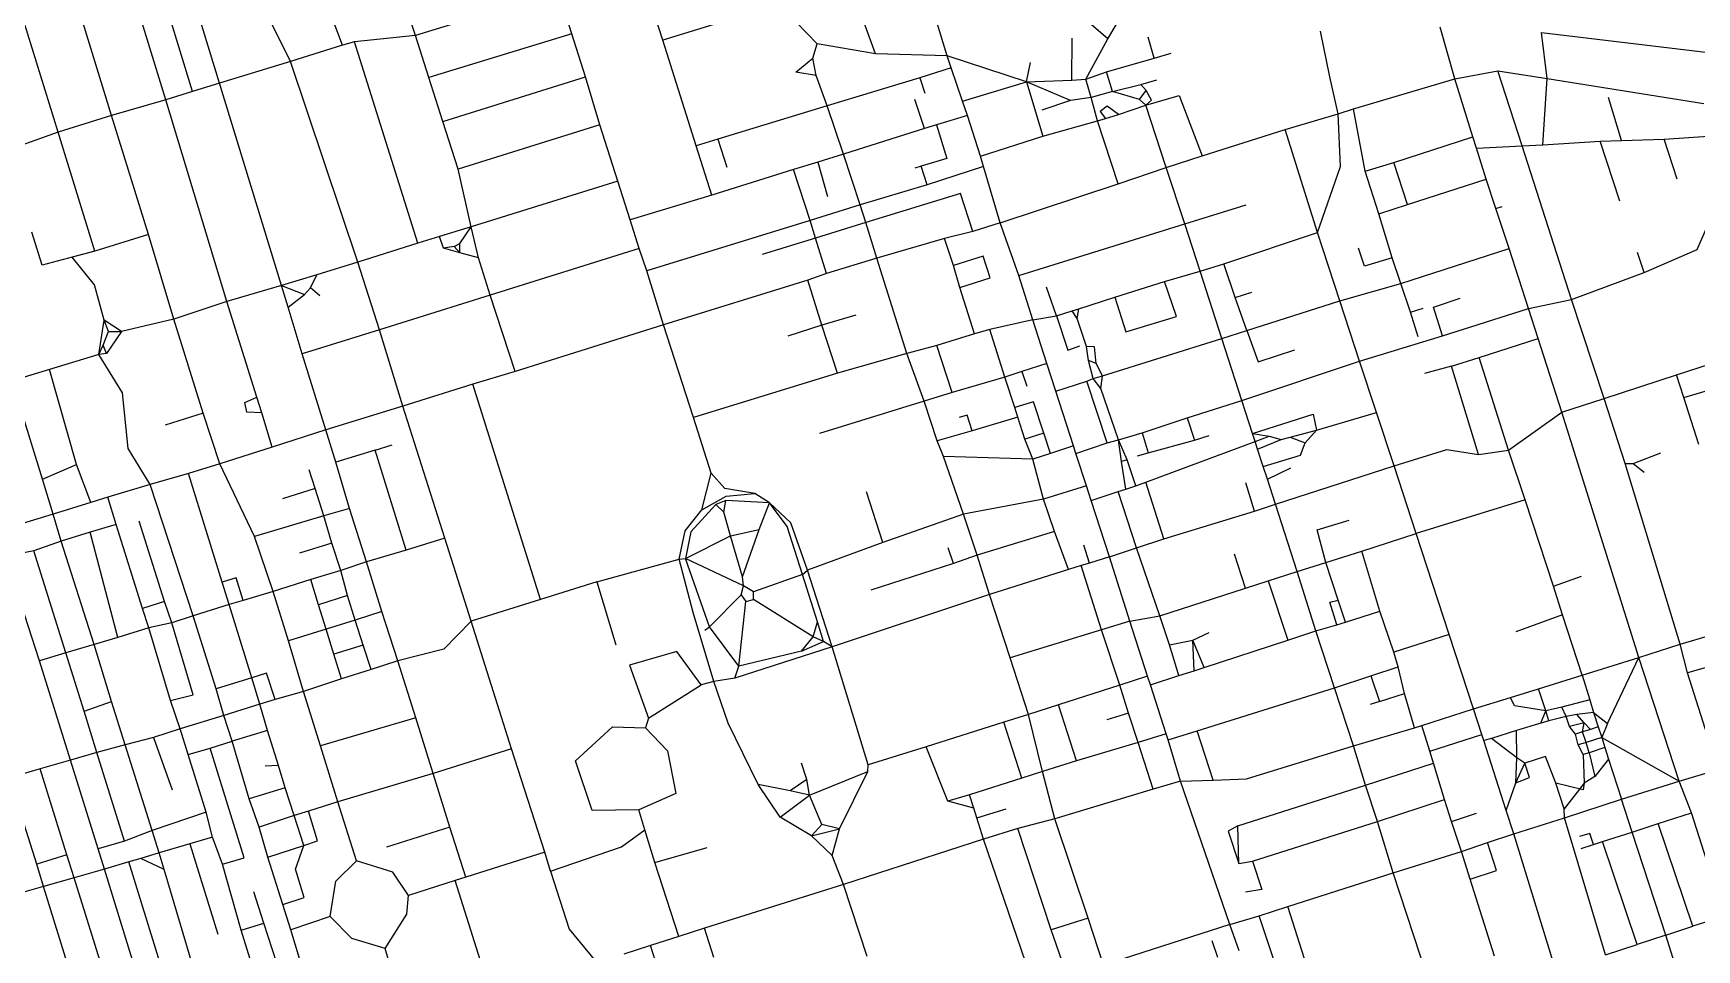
# Model space of a CAD drawing. Header units: metres. Extents: x 609554 to 651406, y 4826501 to 4857446.
# Drawn here: x 628360 to 631272, y 4835238 to 4836843 of the extents above; entities that cross this region are included whole.
import ezdxf

# ---------------------------------------------------------------- set-up
doc = ezdxf.new("R2010")
doc.units = ezdxf.units.M

msp = doc.modelspace()

# ---------------------------------------------------------------- linework, layer by layer
at = {"layer": 'ROADS'}
for points in [[(628685.7, 4836755.8), (628595.2, 4837051.5)], [(628591.9, 4836726.7), (628500.9, 4837022.8)], [(628901.4, 4836822.1), (628870.5, 4836904.6), (628791.5, 4837007.6), (628713.9, 4836987.4)], [(629960.2, 4836803.4), (629892.2, 4837025)], [(628496.5, 4836699), (628406.5, 4836994.6)], [(628809.9, 4836793.8), (628713.9, 4836987.4)], [(628403.6, 4836669.9), (628312.4, 4836964.8)], [(629028.8, 4836839.2), (628991.5, 4836951.4)], [(629834.7, 4836807), (629782.4, 4836949.9)], [(629461.8, 4836830.9), (629434.6, 4836916.4)], [(629234.8, 4836902.7), (629028.8, 4836839.2)], [(629639.1, 4836885.2), (629461.8, 4836830.9)], [(630241.1, 4836833.2), (630179.6, 4836886.7)], [(628638.3, 4836741.1), (628597.6, 4836874.5)], [(629302.8, 4836841.9), (629292.9, 4836873.1)], [(629732.4, 4836824.8), (629696.4, 4836861.8)], [(630241.1, 4836833.2), (630270.4, 4836882.3)], [(628922, 4836828.1), (628901.4, 4836822.1)], [(629028.8, 4836839.2), (628922, 4836828.1)], [(629033.2, 4836475.5), (628922, 4836828.1)], [(629052.4, 4836765.8), (629028.8, 4836839.2)], [(629302.8, 4836841.9), (629052.4, 4836765.8)], [(629326.4, 4836766.6), (629302.8, 4836841.9)], [(629520.7, 4836645.8), (629461.8, 4836830.9)], [(630178.5, 4836761), (630178.7, 4836834.5)], [(630202.7, 4836762.7), (630241.1, 4836833.2)], [(630322.6, 4836799.2), (630312.1, 4836836.3)], [(630630.2, 4836767), (630613.9, 4836846.8)], [(630849.1, 4836763.5), (630823.1, 4836853.5)], [(631000.7, 4836844.3), (631405.2, 4836795.8)], [(631010.3, 4836763.9), (631000.7, 4836844.3)], [(628901.4, 4836822.1), (628809.9, 4836793.8)], [(629730.6, 4836769), (629695.1, 4836775.1), (629724.7, 4836799.6)], [(629724.7, 4836799.6), (629732.4, 4836824.8)], [(629730.6, 4836769), (629724.7, 4836799.6)], [(629834.7, 4836807), (629732.4, 4836824.8)], [(629960.2, 4836803.4), (629834.7, 4836807)], [(630098.7, 4836757.9), (629960.2, 4836803.4)], [(629967.1, 4836782.3), (629960.2, 4836803.4)], [(630238.8, 4836775.3), (630322.6, 4836799.2)], [(630322.6, 4836799.2), (630352, 4836808.3)], [(628809.9, 4836793.8), (628685.7, 4836755.8)], [(628927.8, 4836442.3), (628809.9, 4836793.8)], [(629750.1, 4836715.7), (629730.6, 4836769)], [(629967.1, 4836782.3), (629912.3, 4836765)], [(629986.9, 4836724.4), (629967.1, 4836782.3)], [(630098.7, 4836757.9), (630105.6, 4836791.6)], [(630202.7, 4836762.7), (630238.8, 4836775.3)], [(630249.5, 4836740.8), (630238.8, 4836775.3)], [(630644.5, 4836702), (630630.2, 4836767)], [(630849.1, 4836763.5), (630924.2, 4836777.4)], [(630924.2, 4836777.4), (631010.3, 4836763.9)], [(630967, 4836645.9), (630924.2, 4836777.4)], [(628638.3, 4836741.1), (628591.9, 4836726.7)], [(628685.7, 4836755.8), (628638.3, 4836741.1)], [(628794.3, 4836401.5), (628685.7, 4836755.8)], [(629077.1, 4836688.4), (629052.4, 4836765.8)], [(629077.1, 4836688.4), (629326.4, 4836766.6)], [(629351.8, 4836682.5), (629326.4, 4836766.6)], [(629912.3, 4836765), (629750.1, 4836715.7)], [(629912.3, 4836765), (629921.1, 4836737.9)], [(629986.9, 4836724.4), (630098.7, 4836757.9)], [(630098.7, 4836757.9), (630178.5, 4836761)], [(630098.7, 4836757.9), (630127.7, 4836662.6)], [(630175.9, 4836725.2), (630098.7, 4836757.9)], [(630178.5, 4836761), (630202.7, 4836762.7)], [(630212.2, 4836730.8), (630202.7, 4836762.7)], [(630249.5, 4836740.8), (630212.2, 4836730.8)], [(630249.5, 4836740.8), (630298.9, 4836753.1)], [(630296.8, 4836726.9), (630249.5, 4836740.8)], [(630296.8, 4836726.9), (630308.6, 4836742.6)], [(630298.9, 4836753.1), (630326.9, 4836761.5)], [(630308.6, 4836742.6), (630298.9, 4836753.1)], [(630307.6, 4836717.2), (630318, 4836725.7), (630308.6, 4836742.6)], [(630671.6, 4836710.8), (630849.1, 4836763.5)], [(630880.2, 4836661.8), (630849.1, 4836763.5)], [(631002.8, 4836647.9), (631010.3, 4836763.9)], [(631010.3, 4836763.9), (631285.1, 4836719.9)], [(628591.9, 4836726.7), (628496.5, 4836699)], [(628698.6, 4836373.1), (628591.9, 4836726.7)], [(629750.1, 4836715.7), (629558.3, 4836657.6)], [(629778.2, 4836631.4), (629750.1, 4836715.7)], [(629920.4, 4836676.4), (629903.6, 4836726.9)], [(629995.4, 4836699.1), (629986.9, 4836724.4)], [(630175.9, 4836725.2), (630125.6, 4836708.4)], [(630212.2, 4836730.8), (630175.9, 4836725.2)], [(630223.1, 4836689.5), (630212.2, 4836730.8)], [(630260.1, 4836701), (630240.1, 4836715.2), (630228, 4836705.9), (630237.1, 4836693.8)], [(630260.1, 4836701), (630307.6, 4836717.2)], [(630307.6, 4836717.2), (630296.8, 4836726.9)], [(630307.6, 4836717.2), (630366.1, 4836733.8), (630406.4, 4836628.5)], [(630343.6, 4836607.8), (630307.6, 4836717.2)], [(630644.5, 4836702), (630671.6, 4836710.8)], [(630691.9, 4836601.7), (630671.6, 4836710.8)], [(631140.4, 4836655.4), (631117.7, 4836730.6)], [(628496.5, 4836699), (628403.6, 4836669.9)], [(628561.4, 4836490.7), (628496.5, 4836699)], [(629103.7, 4836605.1), (629077.1, 4836688.4)], [(629351.8, 4836682.5), (629103.7, 4836605.1)], [(629383.5, 4836584.3), (629351.8, 4836682.5)], [(629941, 4836682.8), (629959.6, 4836624), (629914.5, 4836610.2)], [(629941, 4836682.8), (629920.4, 4836676.4)], [(629995.4, 4836699.1), (629941, 4836682.8)], [(630018.4, 4836627.7), (629995.4, 4836699.1)], [(630127.7, 4836662.6), (630223.1, 4836689.5)], [(630223.1, 4836689.5), (630237.1, 4836693.8)], [(630259.5, 4836579.3), (630223.1, 4836689.5)], [(630237.1, 4836693.8), (630260.1, 4836701)], [(630551.5, 4836674.6), (630644.5, 4836702)], [(630608.3, 4836493.9), (630648.6, 4836610), (630644.5, 4836702)], [(628403.6, 4836669.9), (628313.7, 4836637.9)], [(628467.6, 4836461.5), (628403.6, 4836669.9)], [(629558.3, 4836657.6), (629520.7, 4836645.8)], [(629558.3, 4836657.6), (629574.1, 4836608.4)], [(629920.4, 4836676.4), (629778.2, 4836631.4)], [(630018.4, 4836627.7), (630127.7, 4836662.6)], [(630406.4, 4836628.5), (630551.5, 4836674.6)], [(630608.3, 4836493.9), (630551.5, 4836674.6)], [(630741.9, 4836616.7), (630880.2, 4836661.8)], [(630886.6, 4836641.8), (630880.2, 4836661.8)], [(631002.8, 4836647.9), (631103.2, 4836654)], [(631103.2, 4836654), (631140.4, 4836655.4)], [(631137.6, 4836548.9), (631103.2, 4836654)], [(631140.4, 4836655.4), (631215.3, 4836657.8)], [(631215.3, 4836657.8), (631335.6, 4836665.6)], [(631238.2, 4836587.6), (631215.3, 4836657.8)], [(629547.9, 4836559.5), (629520.7, 4836645.8)], [(629778.2, 4836631.4), (629733.4, 4836617.6)], [(629807.5, 4836542.7), (629778.2, 4836631.4)], [(630023.5, 4836609.9), (630018.4, 4836627.7)], [(630343.6, 4836607.8), (630406.4, 4836628.5)], [(630886.6, 4836641.8), (630967, 4836645.9)], [(630903.8, 4836587.8), (630886.6, 4836641.8)], [(630967, 4836645.9), (631002.8, 4836647.9)], [(631053.1, 4836376.9), (630967, 4836645.9)], [(629126.7, 4836504), (629103.7, 4836605.1)], [(629690.9, 4836604.6), (629547.9, 4836559.5)], [(629733.4, 4836617.6), (629690.9, 4836604.6)], [(629720, 4836515.3), (629690.9, 4836604.6)], [(629733.4, 4836617.6), (629750.3, 4836557.4)], [(629914.5, 4836610.2), (629903.6, 4836607)], [(629925, 4836577.6), (629914.5, 4836610.2)], [(630023.5, 4836609.9), (629925, 4836577.6)], [(630052.9, 4836511.1), (630023.5, 4836609.9)], [(630259.5, 4836579.3), (630343.6, 4836607.8)], [(630375.9, 4836509.2), (630343.6, 4836607.8)], [(630691.9, 4836601.7), (630741.9, 4836616.7)], [(630715.5, 4836526.9), (630691.9, 4836601.7)], [(630766.1, 4836543.2), (630741.9, 4836616.7)], [(629383.5, 4836584.3), (629126.7, 4836504)], [(629404.9, 4836516.2), (629383.5, 4836584.3)], [(629925, 4836577.6), (629807.5, 4836542.7)], [(630052.9, 4836511.1), (630259.5, 4836579.3)], [(630766.1, 4836543.2), (630903.8, 4836587.8)], [(630920.8, 4836535.9), (630903.8, 4836587.8)], [(629547.9, 4836559.5), (629404.9, 4836516.2)], [(629807.5, 4836542.7), (629720, 4836515.3)], [(629817.4, 4836511.9), (629807.5, 4836542.7)], [(630004.8, 4836496.2), (629983.4, 4836562.5), (629817.4, 4836511.9)], [(630375.9, 4836509.2), (630483.6, 4836542.8)], [(630715.5, 4836526.9), (630766.1, 4836543.2)], [(630920.8, 4836535.9), (630931.7, 4836539.9)], [(630943.7, 4836465.9), (630920.8, 4836535.9)], [(631180.2, 4836424), (631273.3, 4836464.6), (631295.1, 4836515.2), (631373.4, 4836540.4)], [(629420.9, 4836466.1), (629404.9, 4836516.2)], [(629720, 4836515.3), (629434.2, 4836427.1)], [(629729.3, 4836484.4), (629720, 4836515.3)], [(629817.4, 4836511.9), (629729.3, 4836484.4)], [(629836.9, 4836449), (629817.4, 4836511.9)], [(630052.9, 4836511.1), (630004.8, 4836496.2)], [(630085.3, 4836418.6), (630052.9, 4836511.1)], [(630085.3, 4836418.6), (630375.9, 4836509.2)], [(630402.8, 4836426.6), (630375.9, 4836509.2)], [(630739.4, 4836449.8), (630715.5, 4836526.9)], [(628427.8, 4836450.8), (628375.4, 4836436.8), (628357.2, 4836494.9)], [(628561.4, 4836490.7), (628467.6, 4836461.5)], [(628605.7, 4836342.6), (628561.4, 4836490.7)], [(629033.2, 4836475.5), (628927.8, 4836442.3)], [(629071.3, 4836486.9), (629033.2, 4836475.5)], [(629126.7, 4836504), (629071.3, 4836486.9)], [(629078.3, 4836467), (629071.3, 4836486.9)], [(629106.5, 4836475.1), (629126.7, 4836504)], [(629139.2, 4836449.9), (629126.7, 4836504)], [(629729.3, 4836484.4), (629636.1, 4836455.9)], [(629748.8, 4836422.5), (629729.3, 4836484.4)], [(629955.2, 4836483.7), (629836.9, 4836449)], [(630004.8, 4836496.2), (629955.2, 4836483.7)], [(629970.9, 4836436.3), (629955.2, 4836483.7)], [(630444.4, 4836439.4), (630608.3, 4836493.9)], [(630647.2, 4836374.6), (630608.3, 4836493.9)], [(628467.6, 4836461.5), (628427.8, 4836450.8)], [(628483.6, 4836340.7), (628466.7, 4836402.4), (628427.8, 4836450.8)], [(629096.8, 4836469.6), (629078.3, 4836467)], [(629106.4, 4836458.8), (629078.3, 4836467)], [(629096.8, 4836469.6), (629106.5, 4836475.1)], [(629106.4, 4836458.8), (629096.8, 4836469.6)], [(629106.4, 4836458.8), (629106.5, 4836475.1)], [(629139.2, 4836449.9), (629106.4, 4836458.8)], [(629159.8, 4836384.6), (629139.2, 4836449.9)], [(629420.9, 4836466.1), (629159.8, 4836384.6)], [(629434.2, 4836427.1), (629420.9, 4836466.1)], [(629836.9, 4836449), (629748.8, 4836422.5)], [(629889.5, 4836282.4), (629836.9, 4836449)], [(629982.4, 4836398.1), (630035.3, 4836414.8), (630022.9, 4836452.5), (629970.9, 4836436.3)], [(630739.4, 4836449.8), (630690.6, 4836435), (630680.1, 4836466.9)], [(630754.1, 4836404.8), (630739.4, 4836449.8)], [(630754.1, 4836404.8), (630943.7, 4836465.9)], [(630978, 4836360.8), (630943.7, 4836465.9)], [(631180.2, 4836424), (631168.5, 4836459.2)], [(628856.5, 4836420.2), (628794.3, 4836401.5)], [(628844.9, 4836397.5), (628856.5, 4836420.2)], [(628927.8, 4836442.3), (628856.5, 4836420.2)], [(628965.7, 4836323.9), (628927.8, 4836442.3)], [(629463.3, 4836332.3), (629434.2, 4836427.1)], [(629748.8, 4836422.5), (629716, 4836410.8)], [(629982.4, 4836398.1), (629970.9, 4836436.3)], [(630109.8, 4836341), (630085.3, 4836418.6)], [(630340.6, 4836408.3), (630402.8, 4836426.6)], [(630402.8, 4836426.6), (630444.4, 4836439.4)], [(630441.1, 4836308.5), (630402.8, 4836426.6)], [(630464.3, 4836380.1), (630444.4, 4836439.4)], [(631053.1, 4836376.9), (631180.2, 4836424)], [(628794.3, 4836401.5), (628698.6, 4836373.1)], [(628805.9, 4836363.2), (628794.3, 4836401.5)], [(628794.3, 4836401.5), (628834.6, 4836385.7)], [(628834.6, 4836385.7), (628844.9, 4836397.5)], [(628861.7, 4836383), (628844.9, 4836397.5)], [(629716, 4836410.8), (629463.3, 4836332.3)], [(629740.7, 4836331.6), (629716, 4836410.8)], [(630007.9, 4836316.6), (629982.4, 4836398.1)], [(630151.6, 4836348.1), (630134.1, 4836398.4)], [(630253.6, 4836380.9), (630340.6, 4836408.3)], [(630253.6, 4836380.9), (630272.5, 4836320.2), (630361.2, 4836347.2), (630340.6, 4836408.3)], [(630464.3, 4836380.1), (630493.5, 4836389.5)], [(630647.2, 4836374.6), (630754.1, 4836404.8)], [(630771, 4836354.5), (630754.1, 4836404.8)], [(628698.6, 4836373.1), (628605.7, 4836342.6)], [(628751.3, 4836205.6), (628698.6, 4836373.1)], [(628805.9, 4836363.2), (628834.6, 4836385.7)], [(628830.7, 4836281.6), (628805.9, 4836363.2)], [(629159.8, 4836384.6), (628965.7, 4836323.9)], [(629203.6, 4836250.9), (629159.8, 4836384.6)], [(630178.9, 4836356.8), (630190.2, 4836360.5)], [(630187.6, 4836343.7), (630190.2, 4836360.5)], [(630190.2, 4836360.5), (630253.6, 4836380.9)], [(630484.5, 4836322.6), (630464.3, 4836380.1)], [(630484.5, 4836322.6), (630647.2, 4836374.6)], [(630682, 4836268.7), (630647.2, 4836374.6)], [(630771, 4836354.5), (630793.5, 4836361.5)], [(630827.2, 4836313.2), (630811.4, 4836363.6), (630858.3, 4836379.2)], [(630827.2, 4836313.2), (630978, 4836360.8)], [(630978, 4836360.8), (631053.1, 4836376.9)], [(630994.7, 4836308.4), (630978, 4836360.8)], [(631110.3, 4836203.4), (631053.1, 4836376.9)], [(628474.8, 4836280.4), (628483.6, 4836340.7)], [(628514.4, 4836320.9), (628483.6, 4836340.7)], [(628491.7, 4836320.8), (628483.6, 4836340.7)], [(628605.7, 4836342.6), (628514.4, 4836320.9)], [(628657.1, 4836177.9), (628605.7, 4836342.6)], [(629463.3, 4836332.3), (629203.6, 4836250.9)], [(629515.9, 4836170), (629463.3, 4836332.3)], [(629740.7, 4836331.6), (629681.2, 4836312.9)], [(629800.1, 4836349.5), (629740.7, 4836331.6)], [(629767.7, 4836247.6), (629740.7, 4836331.6)], [(630109.8, 4836341), (630034.7, 4836324.2)], [(630109.8, 4836341), (630151.6, 4836348.1)], [(630134.5, 4836264.7), (630109.8, 4836341)], [(630151.6, 4836348.1), (630178.9, 4836356.8)], [(630151.6, 4836348.1), (630171.4, 4836287.9), (630192.3, 4836295.8)], [(630187.6, 4836343.7), (630178.9, 4836356.8)], [(630203.8, 4836294.8), (630187.6, 4836343.7)], [(630784.5, 4836311.7), (630771, 4836354.5)], [(628482.1, 4836296.6), (628491.7, 4836320.8)], [(628514.4, 4836320.9), (628488, 4836282.4)], [(628491.7, 4836320.8), (628514.4, 4836320.9)], [(628965.7, 4836323.9), (628830.7, 4836281.6)], [(629006.7, 4836189.8), (628965.7, 4836323.9)], [(630007.9, 4836316.6), (629941.7, 4836296.1)], [(630034.7, 4836324.2), (630007.9, 4836316.6)], [(630060.9, 4836241.1), (630034.7, 4836324.2)], [(630231.8, 4836243.2), (630441.1, 4836308.5)], [(630441.1, 4836308.5), (630484.5, 4836322.6)], [(630475.8, 4836200.1), (630441.1, 4836308.5)], [(630484.5, 4836322.6), (630504.5, 4836267.9), (630568.4, 4836288.4)], [(630682, 4836268.7), (630827.2, 4836313.2)], [(630891.2, 4836275.2), (630994.7, 4836308.4)], [(631036.4, 4836179.8), (630994.7, 4836308.4)], [(628474.8, 4836280.4), (628388.3, 4836254.2)], [(628474.8, 4836280.4), (628482.1, 4836296.6)], [(628488, 4836282.4), (628474.8, 4836280.4)], [(628564.3, 4836052.6), (628526, 4836116.1), (628515.9, 4836213.1), (628474.8, 4836280.4)], [(628488, 4836282.4), (628482.1, 4836296.6)], [(628872.1, 4836148.5), (628830.7, 4836281.6)], [(629889.5, 4836282.4), (629767.7, 4836247.6)], [(629941.7, 4836296.1), (629889.5, 4836282.4)], [(629919.5, 4836198.5), (629889.5, 4836282.4)], [(629968.9, 4836213.9), (629941.7, 4836296.1)], [(630220.7, 4836264.9), (630217.8, 4836294.1), (630203.8, 4836294.8)], [(630207.6, 4836270.1), (630203.8, 4836294.8)], [(630842.9, 4836259.9), (630891.2, 4836275.2)], [(630942.6, 4836112.9), (630891.2, 4836275.2)], [(631237.1, 4836244.9), (631338, 4836277.3)], [(628388.3, 4836254.2), (628323, 4836234.4)], [(628435.3, 4836087.6), (628388.3, 4836254.2)], [(629203.6, 4836250.9), (629129.6, 4836228.4)], [(629767.7, 4836247.6), (629515.9, 4836170)], [(630090.5, 4836250.6), (630060.9, 4836241.1)], [(630134.5, 4836264.7), (630090.5, 4836250.6)], [(630090.5, 4836250.6), (630099.2, 4836224.8)], [(630150.1, 4836216.1), (630134.5, 4836264.7)], [(630215.6, 4836238.2), (630207.6, 4836270.1)], [(630220.7, 4836264.9), (630207.6, 4836270.1)], [(630215.6, 4836238.2), (630231.8, 4836243.2)], [(630231.8, 4836243.2), (630220.7, 4836264.9)], [(630229.2, 4836220.8), (630231.8, 4836243.2)], [(630475.8, 4836200.1), (630682, 4836268.7)], [(630711.5, 4836179.2), (630682, 4836268.7)], [(630842.9, 4836259.9), (630795.7, 4836247.4)], [(630890.5, 4836105.5), (630842.9, 4836259.9)], [(631110.3, 4836203.4), (631237.1, 4836244.9)], [(631250, 4836205.3), (631237.1, 4836244.9)], [(628375.8, 4836062.2), (628323, 4836234.4)], [(629129.6, 4836228.4), (629006.7, 4836189.8)], [(629247.7, 4835851.5), (629129.6, 4836228.4)], [(629968.9, 4836213.9), (629919.5, 4836198.5)], [(630060.9, 4836241.1), (629968.9, 4836213.9)], [(630078.2, 4836187.6), (630060.9, 4836241.1)], [(630150.1, 4836216.1), (630204.6, 4836234)], [(630181.1, 4836120.3), (630150.1, 4836216.1)], [(630204.6, 4836234), (630215.6, 4836238.2)], [(630240.2, 4836125.7), (630204.6, 4836234)], [(630229.2, 4836220.8), (630215.6, 4836238.2)], [(630260, 4836131.2), (630229.2, 4836220.8)], [(631250, 4836205.3), (631286.9, 4836216.4), (631300.1, 4836174.4)], [(628760, 4836178.3), (628733.6, 4836179.8), (628729.9, 4836196.3), (628751.3, 4836205.6)], [(628760, 4836178.3), (628751.3, 4836205.6)], [(629006.7, 4836189.8), (628872.1, 4836148.5)], [(629080.5, 4835958.9), (629006.7, 4836189.8)], [(629919.5, 4836198.5), (629736.5, 4836142)], [(629942.7, 4836129.6), (629919.5, 4836198.5)], [(630129.1, 4836143), (630111.2, 4836197.7), (630078.2, 4836187.6)], [(630083.6, 4836170.6), (630078.2, 4836187.6)], [(630380.2, 4836169.3), (630475.8, 4836200.1)], [(630494.8, 4836142.3), (630475.8, 4836200.1)], [(631036.4, 4836179.8), (631110.3, 4836203.4)], [(631147.1, 4836089.4), (631110.3, 4836203.4)], [(631276.1, 4836123), (631250, 4836205.3)], [(628657.1, 4836177.9), (628590.6, 4836156.8)], [(628686.5, 4836089.3), (628657.1, 4836177.9)], [(628778.2, 4836118), (628760, 4836178.3)], [(629547, 4836072.9), (629515.9, 4836170)], [(630003.8, 4836146.8), (629994.9, 4836174.1), (629980.9, 4836170.2)], [(630083.6, 4836170.6), (630003.8, 4836146.8)], [(630096.2, 4836132.4), (630083.6, 4836170.6)], [(630301.1, 4836143.5), (630380.2, 4836169.3)], [(630380.2, 4836169.3), (630393.2, 4836130.4)], [(630494.8, 4836142.3), (630600.8, 4836176.3), (630606.5, 4836148.1)], [(630606.5, 4836148.1), (630711.5, 4836179.2)], [(630742.9, 4836085.7), (630711.5, 4836179.2)], [(630942.6, 4836112.9), (631036.4, 4836179.8)], [(631171.2, 4835750.1), (631036.4, 4836179.8)], [(628872.1, 4836148.5), (628778.2, 4836118)], [(628889.3, 4836092.2), (628872.1, 4836148.5)], [(630003.8, 4836146.8), (629942.7, 4836129.6)], [(629953.5, 4836101.9), (629942.7, 4836129.6)], [(630129.1, 4836143), (630096.2, 4836132.4)], [(630110.1, 4836097.4), (630096.2, 4836132.4)], [(630141, 4836107.2), (630129.1, 4836143)], [(630240.2, 4836125.7), (630260, 4836131.2)], [(630260, 4836131.2), (630301.1, 4836143.5)], [(630275.2, 4836095.9), (630260, 4836131.2)], [(630265.3, 4836093.2), (630260, 4836131.2)], [(630301.1, 4836143.5), (630312, 4836108.1)], [(630307.6, 4836056.7), (630499, 4836128.4)], [(630312, 4836108.1), (630393.2, 4836130.4)], [(630393.2, 4836130.4), (630418.4, 4836138.5)], [(630499, 4836128.4), (630494.8, 4836142.3)], [(630494.8, 4836142.3), (630523.5, 4836137.5)], [(630499, 4836128.4), (630523.5, 4836137.5)], [(630503.4, 4836114.9), (630499, 4836128.4)], [(630503.4, 4836114.9), (630544.9, 4836131.8)], [(630513.4, 4836084.3), (630578.7, 4836104.5), (630586.7, 4836126.1)], [(630523.5, 4836137.5), (630544.9, 4836131.8)], [(630544.9, 4836131.8), (630560.6, 4836136)], [(630560.6, 4836136), (630606.5, 4836148.1)], [(630560.6, 4836136), (630586.7, 4836126.1)], [(630586.7, 4836126.1), (630606.5, 4836148.1)], [(628778.2, 4836118), (628686.5, 4836089.3)], [(628958.3, 4836113.1), (628889.3, 4836092.2)], [(628958.3, 4836113.1), (628988.1, 4836122.4)], [(629012.8, 4835938), (628958.3, 4836113.1)], [(629988.8, 4836000.6), (629953.5, 4836101.9)], [(630110.1, 4836097.4), (629953.5, 4836101.9)], [(630141, 4836107.2), (630110.1, 4836097.4)], [(630128.8, 4836027), (630110.1, 4836097.4)], [(630181.1, 4836120.3), (630141, 4836107.2)], [(630185.3, 4836107.1), (630181.1, 4836120.3)], [(630185.3, 4836107.1), (630240.2, 4836125.7)], [(630203.7, 4836050.6), (630185.3, 4836107.1)], [(630293.4, 4836102.8), (630312, 4836108.1)], [(630513.4, 4836084.3), (630503.4, 4836114.9)], [(630742.9, 4836085.7), (630834.8, 4836114.1), (630890.5, 4836105.5)], [(630890.5, 4836105.5), (630942.6, 4836112.9)], [(630972.1, 4836026.1), (630942.6, 4836112.9)], [(631161.3, 4836089.7), (631209.8, 4836108.2)], [(628375.8, 4836062.2), (628435.3, 4836087.6)], [(628460.7, 4836021.5), (628435.3, 4836087.6)], [(628631.4, 4836072.2), (628564.3, 4836052.6)], [(628686.5, 4836089.3), (628631.4, 4836072.2)], [(628690.3, 4835881.9), (628631.4, 4836072.2)], [(628747.2, 4835961.9), (628686.5, 4836089.3)], [(628853.2, 4836045.8), (628842.8, 4836078.7)], [(628913.4, 4836010.6), (628889.3, 4836092.2)], [(629530.2, 4836008.2), (629547, 4836072.9)], [(629622.9, 4836036.8), (629570.4, 4836045.7), (629547, 4836072.9)], [(630275.2, 4836095.9), (630265.3, 4836093.2)], [(630272.7, 4836044.8), (630265.3, 4836093.2)], [(630290.1, 4836050.6), (630275.2, 4836095.9)], [(630520.6, 4836061.9), (630513.4, 4836084.3)], [(630520.6, 4836061.9), (630561.4, 4836082)], [(630534.8, 4836018.2), (630742.9, 4836085.7)], [(630781.3, 4835966.8), (630742.9, 4836085.7)], [(631147.1, 4836089.4), (631161.3, 4836089.7)], [(631243.2, 4835773.4), (631147.1, 4836089.4)], [(631161.3, 4836089.7), (631180.4, 4836074.7)], [(628394.6, 4836001), (628375.8, 4836062.2)], [(628564.3, 4836052.6), (628490.4, 4836030.7)], [(628639.7, 4835822.6), (628564.3, 4836052.6)], [(628853.2, 4836045.8), (628796.1, 4836027.5)], [(628868.6, 4835997.8), (628853.2, 4836045.8)], [(629847, 4835951.3), (629818.7, 4836039.8)], [(630203.7, 4836050.6), (630128.8, 4836027)], [(630211.9, 4836024.9), (630203.7, 4836050.6)], [(630211.9, 4836024.9), (630259.5, 4836040.5)], [(630259.5, 4836040.5), (630272.7, 4836044.8)], [(630291.7, 4835942.1), (630259.5, 4836040.5)], [(630272.7, 4836044.8), (630290.1, 4836050.6)], [(630290.1, 4836050.6), (630307.6, 4836056.7)], [(630339.3, 4835957.4), (630307.6, 4836056.7)], [(630498, 4836006.3), (630482.7, 4836055.8)], [(630534.8, 4836018.2), (630520.6, 4836061.9)], [(628460.7, 4836021.5), (628394.6, 4836001)], [(628490.4, 4836030.7), (628460.7, 4836021.5)], [(628504.6, 4835982.6), (628490.4, 4836030.7)], [(628913.4, 4836010.6), (628868.6, 4835997.8)], [(628943.4, 4835917.2), (628913.4, 4836010.6)], [(629554.6, 4836017.7), (629510.9, 4835970.1), (629501.5, 4835923.3)], [(629530.2, 4836008.2), (629573.1, 4836032.2), (629622.9, 4836036.8)], [(629572.4, 4836024.6), (629554.6, 4836017.7)], [(629568.9, 4836004.1), (629554.6, 4836017.7)], [(629568.9, 4836004.1), (629572.4, 4836024.6)], [(629648.8, 4836020.5), (629572.4, 4836024.6)], [(629648.8, 4836020.5), (629622.9, 4836036.8)], [(629630.8, 4835974.1), (629648.8, 4836020.5)], [(629706.4, 4835895.1), (629679.7, 4835979.5), (629648.8, 4836020.5)], [(629715.4, 4835902.9), (629686, 4835985.9), (629648.8, 4836020.5)], [(630128.8, 4836027), (629988.8, 4836000.6)], [(630148, 4835970.7), (630128.8, 4836027)], [(630244.4, 4835926.1), (630211.9, 4836024.9)], [(630498, 4836006.3), (630534.8, 4836018.2)], [(630572.6, 4835900.7), (630534.8, 4836018.2)], [(630972.1, 4836026.1), (630781.3, 4835966.8)], [(631021.5, 4835874.8), (630972.1, 4836026.1)], [(628394.6, 4836001), (628299.8, 4835972)], [(628408.7, 4835953.5), (628394.6, 4836001)], [(628504.6, 4835982.6), (628459.5, 4835969.5)], [(628551.2, 4835835.6), (628504.6, 4835982.6)], [(628589.8, 4835848.2), (628545.3, 4835988.4)], [(628868.6, 4835997.8), (628747.2, 4835961.9)], [(628882.7, 4835950.1), (628868.6, 4835997.8)], [(629490.9, 4835921.9), (629501.3, 4835971.6), (629530.2, 4836008.2)], [(629580.6, 4835963.1), (629568.9, 4836004.1)], [(629988.8, 4836000.6), (629847, 4835951.3)], [(630012.2, 4835928.9), (629988.8, 4836000.6)], [(630339.3, 4835957.4), (630498, 4836006.3)], [(630623, 4835916.4), (630607.6, 4835973.5), (630663.9, 4835990.5)], [(628408.7, 4835953.5), (628360.9, 4835936.9)], [(628459.5, 4835969.5), (628408.7, 4835953.5)], [(628466.3, 4835772.7), (628408.7, 4835953.5)], [(628508, 4835785.1), (628459.5, 4835969.5)], [(628779.5, 4835865.4), (628747.2, 4835961.9)], [(629080.5, 4835958.9), (629012.8, 4835938)], [(629126.3, 4835813.5), (629080.5, 4835958.9)], [(629501.5, 4835923.3), (629580.6, 4835963.1)], [(629580.6, 4835963.1), (629630.8, 4835974.1)], [(629601.7, 4835891.3), (629580.6, 4835963.1)], [(629601.7, 4835891.3), (629630.8, 4835974.1)], [(629847, 4835951.3), (629715.4, 4835902.9)], [(630148, 4835970.7), (630012.2, 4835928.9)], [(630172.4, 4835904.2), (630148, 4835970.7)], [(630291.7, 4835942.1), (630339.3, 4835957.4)], [(630685.9, 4835935.8), (630781.3, 4835966.8)], [(630839.1, 4835790.1), (630781.3, 4835966.8)], [(628360.9, 4835936.9), (628313.9, 4835927.4)], [(628416.7, 4835758), (628360.9, 4835936.9)], [(628882.7, 4835950.1), (628825.9, 4835932.4)], [(628898.1, 4835902.4), (628882.7, 4835950.1)], [(629012.8, 4835938), (628943.4, 4835917.2)], [(629490.9, 4835921.9), (629501.5, 4835923.3)], [(629603.2, 4835875.2), (629501.5, 4835923.3)], [(629543.9, 4835803.7), (629501.5, 4835923.3)], [(629971, 4835914.5), (629961.6, 4835941.7)], [(630012.2, 4835928.9), (629971, 4835914.5)], [(630034.3, 4835860.2), (630012.2, 4835928.9)], [(630209.2, 4835915.3), (630199, 4835946.4)], [(630244.4, 4835926.1), (630209.2, 4835915.3)], [(630244.4, 4835926.1), (630291.7, 4835942.1)], [(630280, 4835813.5), (630244.4, 4835926.1)], [(630332.3, 4835823), (630291.7, 4835942.1)], [(630482.1, 4835871.5), (630463, 4835930.6)], [(630623, 4835916.4), (630685.9, 4835935.8)], [(630717.5, 4835831), (630685.9, 4835935.8)], [(628898.1, 4835902.4), (628845.5, 4835886.2)], [(628943.4, 4835917.2), (628898.1, 4835902.4)], [(628910, 4835858.3), (628898.1, 4835902.4)], [(628970.2, 4835830.3), (628943.4, 4835917.2)], [(629346.4, 4835882.6), (629490.9, 4835921.9)], [(629515.3, 4835828.9), (629490.9, 4835921.9)], [(629706.4, 4835895.1), (629620.8, 4835865)], [(629706.4, 4835895.1), (629715.4, 4835902.9)], [(629732.9, 4835812.5), (629706.4, 4835895.1)], [(629758.7, 4835768.3), (629715.4, 4835902.9)], [(629971, 4835914.5), (629826, 4835867.7)], [(630172.4, 4835904.2), (630034.3, 4835860.2)], [(630194.4, 4835910.7), (630172.4, 4835904.2)], [(630209.2, 4835915.3), (630194.4, 4835910.7)], [(630230.4, 4835798.2), (630194.4, 4835910.7)], [(630521.8, 4835884.2), (630572.6, 4835900.7)], [(630572.6, 4835900.7), (630623, 4835916.4)], [(630605.3, 4835796.4), (630572.6, 4835900.7)], [(630644.3, 4835850.5), (630623, 4835916.4)], [(628727.2, 4835849.8), (628715, 4835889.4), (628690.3, 4835881.9)], [(628702.7, 4835842.5), (628690.3, 4835881.9)], [(628779.5, 4835865.4), (628727.2, 4835849.8)], [(628845.5, 4835886.2), (628779.5, 4835865.4)], [(628806.7, 4835778.8), (628779.5, 4835865.4)], [(628859.2, 4835842.3), (628845.5, 4835886.2)], [(629346.4, 4835882.6), (629247.7, 4835851.5)], [(629346.4, 4835882.6), (629380, 4835772)], [(629599.1, 4835859.9), (629603.2, 4835875.2)], [(629603.2, 4835875.2), (629601.7, 4835891.3)], [(629620.8, 4835865), (629603.2, 4835875.2)], [(629620.8, 4835851.4), (629620.8, 4835865)], [(630332.3, 4835823), (630482.1, 4835871.5)], [(630482.1, 4835871.5), (630521.8, 4835884.2)], [(630521.8, 4835884.2), (630556.3, 4835780.3)], [(631021.5, 4835874.8), (631070.9, 4835892.5)], [(631037.5, 4835824.8), (631021.5, 4835874.8)], [(628589.8, 4835848.2), (628551.2, 4835835.6)], [(628562.1, 4835801.7), (628551.2, 4835835.6)], [(628602.5, 4835810.5), (628589.8, 4835848.2)], [(628702.7, 4835842.5), (628639.7, 4835822.6)], [(628727.2, 4835849.8), (628702.7, 4835842.5)], [(628742.4, 4835714), (628702.7, 4835842.5)], [(628910, 4835858.3), (628859.2, 4835842.3)], [(628872.7, 4835799.4), (628859.2, 4835842.3)], [(628923.5, 4835815.4), (628910, 4835858.3)], [(629247.7, 4835851.5), (629126.3, 4835813.5)], [(629543.9, 4835803.7), (629599.1, 4835859.9)], [(629595.4, 4835734.5), (629607.2, 4835848)], [(629599.1, 4835859.9), (629607.2, 4835848)], [(629607.2, 4835848), (629620.8, 4835851.4)], [(629725.5, 4835785.8), (629620.8, 4835851.4)], [(630034.3, 4835860.2), (629758.7, 4835768.3)], [(630070, 4835749), (630034.3, 4835860.2)], [(630642.4, 4835807.3), (630630, 4835846.6), (630644.3, 4835850.5)], [(630657.3, 4835811.9), (630644.3, 4835850.5)], [(628370.8, 4835743.9), (628344.3, 4835825.3)], [(628602.5, 4835810.5), (628562.1, 4835801.7)], [(628599.8, 4835674.5), (628639.6, 4835684.2), (628602.5, 4835810.5)], [(628639.7, 4835822.6), (628602.5, 4835810.5)], [(628679.7, 4835695.2), (628639.7, 4835822.6)], [(628923.5, 4835815.4), (628872.7, 4835799.4)], [(628970.2, 4835830.3), (628923.5, 4835815.4)], [(628937.1, 4835771.5), (628923.5, 4835815.4)], [(628998.1, 4835744.1), (628970.2, 4835830.3)], [(629126.3, 4835813.5), (629078.9, 4835764.5), (628998.1, 4835744.1)], [(629196.9, 4835589.9), (629126.3, 4835813.5)], [(629551.2, 4835707.7), (629515.3, 4835828.9)], [(629725.5, 4835785.8), (629732.9, 4835812.5)], [(629743.6, 4835778.1), (629732.9, 4835812.5)], [(630280, 4835813.5), (630230.4, 4835798.2)], [(630280, 4835813.5), (630332.3, 4835823)], [(630311, 4835716.9), (630280, 4835813.5)], [(630349.2, 4835772), (630332.3, 4835823)], [(630605.3, 4835796.4), (630642.4, 4835807.3)], [(630642.4, 4835807.3), (630657.3, 4835811.9)], [(630657.3, 4835811.9), (630717.5, 4835831)], [(630741.8, 4835759.2), (630717.5, 4835831)], [(631037.5, 4835824.8), (630955.5, 4835794.9)], [(631071.6, 4835718.8), (631037.5, 4835824.8)], [(628508, 4835785.1), (628466.3, 4835772.7)], [(628562.1, 4835801.7), (628508, 4835785.1)], [(628599.8, 4835674.5), (628562.1, 4835801.7)], [(628872.7, 4835799.4), (628806.7, 4835778.8)], [(628833.1, 4835690.4), (628806.7, 4835778.8)], [(628885.8, 4835755.6), (628872.7, 4835799.4)], [(629535.4, 4835797.6), (629543.9, 4835803.7)], [(629595.4, 4835734.5), (629543.9, 4835803.7)], [(629705.1, 4835760.9), (629725.5, 4835785.8)], [(629705.1, 4835760.9), (629743.6, 4835778.1)], [(629743.6, 4835778.1), (629725.5, 4835785.8)], [(629758.7, 4835768.3), (629743.6, 4835778.1)], [(630230.4, 4835798.2), (630070, 4835749)], [(630262.3, 4835701.5), (630230.4, 4835798.2)], [(630349.2, 4835772), (630389.8, 4835780.3)], [(630389.8, 4835780.3), (630418.9, 4835793.9)], [(630392.3, 4835726.6), (630389.8, 4835780.3)], [(630410.2, 4835732.2), (630389.8, 4835780.3)], [(630410.2, 4835732.2), (630556.3, 4835780.3)], [(630556.3, 4835780.3), (630605.3, 4835796.4)], [(630638.3, 4835696.7), (630605.3, 4835796.4)], [(630839.1, 4835790.1), (630741.8, 4835759.2)], [(630881.8, 4835659.8), (630839.1, 4835790.1)], [(631243.2, 4835773.4), (631298.6, 4835789.5)], [(628416.7, 4835758), (628370.8, 4835743.9)], [(628466.3, 4835772.7), (628416.7, 4835758)], [(628448.6, 4835655.6), (628416.7, 4835758)], [(628497, 4835672.8), (628466.3, 4835772.7)], [(628937.1, 4835771.5), (628885.8, 4835755.6)], [(628899.5, 4835712.4), (628885.8, 4835755.6)], [(628951.3, 4835728.9), (628937.1, 4835771.5)], [(629529.1, 4835702.1), (629486.6, 4835760.3), (629403.6, 4835736.6), (629437.1, 4835643.9)], [(629758.7, 4835768.3), (629588, 4835713.5)], [(629705.1, 4835760.9), (629595.4, 4835734.5)], [(629821.9, 4835562.1), (629758.7, 4835768.3)], [(630102.3, 4835650.2), (630070, 4835749)], [(630365.6, 4835718.2), (630349.2, 4835772)], [(630749.9, 4835733.3), (630741.8, 4835759.2)], [(631071.6, 4835718.8), (631171.2, 4835750.1)], [(631116.2, 4835634.4), (631171.2, 4835750.1)], [(631171.2, 4835750.1), (631243.2, 4835773.4)], [(631241.9, 4835533.3), (631171.2, 4835750.1)], [(631256.1, 4835722.8), (631243.2, 4835773.4)], [(628425.1, 4835570.3), (628370.8, 4835743.9)], [(628783.5, 4835676.5), (628767.9, 4835722.2), (628742.4, 4835714)], [(628951.3, 4835728.9), (628899.5, 4835712.4)], [(628998.1, 4835744.1), (628951.3, 4835728.9)], [(629029.4, 4835644), (628998.1, 4835744.1)], [(629588, 4835713.5), (629595.4, 4835734.5)], [(630315.7, 4835702.1), (630365.6, 4835718.2)], [(630365.6, 4835718.2), (630392.3, 4835726.6)], [(630392.3, 4835726.6), (630410.2, 4835732.2)], [(630701.8, 4835717.8), (630749.9, 4835733.3)], [(630760.8, 4835686.8), (630749.9, 4835733.3)], [(630995.4, 4835695.1), (631071.6, 4835718.8)], [(631071.6, 4835718.8), (631085, 4835676)], [(631315.7, 4835740), (631256.1, 4835722.8)], [(631295.2, 4835600.1), (631256.1, 4835722.8)], [(628742.4, 4835714), (628679.7, 4835695.2)], [(628693.6, 4835648.5), (628679.7, 4835695.2)], [(628756.4, 4835667.9), (628742.4, 4835714)], [(628833.1, 4835690.4), (628783.5, 4835676.5)], [(628899.5, 4835712.4), (628833.1, 4835690.4)], [(628862.9, 4835595.4), (628833.1, 4835690.4)], [(629437.1, 4835643.9), (629529.1, 4835702.1)], [(629551.2, 4835707.7), (629529.1, 4835702.1)], [(629588, 4835713.5), (629551.2, 4835707.7)], [(629576.2, 4835634.9), (629551.2, 4835707.7)], [(630262.3, 4835701.5), (630154.8, 4835666.7)], [(630311, 4835716.9), (630262.3, 4835701.5)], [(630277.7, 4835652.6), (630262.3, 4835701.5)], [(630315.7, 4835702.1), (630311, 4835716.9)], [(630343.3, 4835616.4), (630315.7, 4835702.1)], [(630397.5, 4835621.2), (630638.3, 4835696.7)], [(630638.3, 4835696.7), (630701.8, 4835717.8)], [(630671.2, 4835595.1), (630638.3, 4835696.7)], [(630701.8, 4835717.8), (630716.9, 4835672.7)], [(630946.1, 4835679.8), (630995.4, 4835695.1)], [(631008, 4835656.3), (630995.4, 4835695.1)], [(628448.6, 4835655.6), (628497, 4835672.8)], [(628520.5, 4835596.7), (628497, 4835672.8)], [(628616.9, 4835624.9), (628599.8, 4835674.5)], [(628756.4, 4835667.9), (628693.6, 4835648.5)], [(628783.5, 4835676.5), (628756.4, 4835667.9)], [(628770, 4835621.8), (628756.4, 4835667.9)], [(630154.8, 4835666.7), (630102.3, 4835650.2)], [(630186.3, 4835568.7), (630154.8, 4835666.7)], [(630716.9, 4835672.7), (630700.7, 4835667.8)], [(630716.9, 4835672.7), (630760.8, 4835686.8)], [(630778.3, 4835626.5), (630760.8, 4835686.8)], [(630881.8, 4835659.8), (630946.1, 4835679.8)], [(631008, 4835656.3), (630953.2, 4835665.2), (630946.1, 4835679.8)], [(631036.1, 4835662.7), (631008, 4835656.3)], [(631085, 4835676), (631036.1, 4835662.7)], [(631043.7, 4835646.5), (631036.1, 4835662.7)], [(631085, 4835676), (631091.7, 4835653.5)], [(628470.9, 4835583.5), (628448.6, 4835655.6)], [(628693.6, 4835648.5), (628616.9, 4835624.9)], [(628708.1, 4835603.2), (628693.6, 4835648.5)], [(629029.4, 4835644), (628862.9, 4835595.4)], [(629059.9, 4835546.6), (629029.4, 4835644)], [(629437.1, 4835643.9), (629431.7, 4835626.8)], [(629629.2, 4835527.3), (629576.2, 4835634.9)], [(630058.9, 4835636.7), (629923.2, 4835593.2)], [(630102.3, 4835650.2), (630058.9, 4835636.7)], [(630090.9, 4835538.4), (630058.9, 4835636.7)], [(630127.1, 4835550.1), (630102.3, 4835650.2)], [(630277.7, 4835652.6), (630239.7, 4835640.9)], [(630294.1, 4835601.1), (630277.7, 4835652.6)], [(630790.8, 4835630.6), (630881.8, 4835659.8)], [(630895.9, 4835615.2), (630881.8, 4835659.8)], [(630999.2, 4835634.7), (630956.6, 4835621.8)], [(630999.2, 4835634.7), (631008, 4835656.3)], [(631013.6, 4835639.1), (630999.2, 4835634.7)], [(631013.6, 4835639.1), (631008, 4835656.3)], [(631043.7, 4835646.5), (631013.6, 4835639.1)], [(631062.6, 4835649.9), (631043.7, 4835646.5)], [(631049.5, 4835629), (631043.7, 4835646.5)], [(631075.4, 4835635.5), (631049.5, 4835629)], [(631091.7, 4835653.5), (631062.6, 4835649.9)], [(631075.4, 4835635.5), (631062.6, 4835649.9)], [(631072.5, 4835619.7), (631075.4, 4835635.5)], [(631086.1, 4835624), (631075.4, 4835635.5)], [(631091.7, 4835653.5), (631116.2, 4835634.4)], [(631091.7, 4835653.5), (631100, 4835628.4)], [(631116.2, 4835634.4), (631106, 4835609.8)], [(628570.4, 4835609.8), (628520.5, 4835596.7)], [(628616.9, 4835624.9), (628570.4, 4835609.8)], [(628570.4, 4835609.8), (628602.8, 4835518.4)], [(628631, 4835580.2), (628616.9, 4835624.9)], [(628669.7, 4835591.2), (628708.1, 4835603.2)], [(628770, 4835621.8), (628708.1, 4835603.2)], [(628738, 4835502.4), (628708.1, 4835603.2)], [(628789.1, 4835560.6), (628770, 4835621.8)], [(629419.8, 4835483), (629338.4, 4835482.1), (629309.2, 4835568.8), (629373.7, 4835628.7), (629431.7, 4835626.8)], [(629431.7, 4835626.8), (629470.2, 4835586.2), (629484.8, 4835511.7), (629419.8, 4835483)], [(630343.3, 4835616.4), (630294.1, 4835601.1)], [(630347, 4835605.6), (630343.3, 4835616.4)], [(630347, 4835605.6), (630397.5, 4835621.2)], [(630368.5, 4835533.4), (630347, 4835605.6)], [(630425.4, 4835534.8), (630397.5, 4835621.2)], [(630671.2, 4835595.1), (630778.3, 4835626.5)], [(630778.3, 4835626.5), (630790.8, 4835630.6)], [(630805.2, 4835585.7), (630790.8, 4835630.6)], [(630805.2, 4835585.7), (630895.9, 4835615.2)], [(630899.5, 4835604.3), (630895.9, 4835615.2)], [(630913, 4835608.3), (630899.5, 4835604.3)], [(630938.9, 4835481.7), (630899.5, 4835604.3)], [(630956.6, 4835621.8), (630913, 4835608.3)], [(630957.2, 4835573.9), (630913, 4835608.3)], [(630957.2, 4835573.9), (630956.6, 4835621.8)], [(631060.2, 4835615.5), (631049.5, 4835629)], [(631072.5, 4835619.7), (631060.2, 4835615.5)], [(631064.5, 4835596.8), (631060.2, 4835615.5)], [(631086.1, 4835624), (631072.5, 4835619.7)], [(631078.8, 4835601.2), (631072.5, 4835619.7)], [(631106, 4835609.8), (631078.8, 4835601.2)], [(631100, 4835628.4), (631086.1, 4835624)], [(631100, 4835628.4), (631106, 4835609.8)], [(631106, 4835609.8), (631111.7, 4835592)], [(631106, 4835609.8), (631241.9, 4835533.3)], [(628470.9, 4835583.5), (628425.1, 4835570.3)], [(628520.5, 4835596.7), (628470.9, 4835583.5)], [(628519.5, 4835428.2), (628470.9, 4835583.5)], [(628567.7, 4835446.9), (628520.5, 4835596.7)], [(628631, 4835580.2), (628669.7, 4835591.2)], [(628662.5, 4835479.2), (628631, 4835580.2)], [(628690.9, 4835388), (628729.3, 4835399.2), (628669.7, 4835591.2)], [(628893.1, 4835497.1), (628862.9, 4835595.4)], [(629196.9, 4835589.9), (629059.9, 4835546.6)], [(629255.6, 4835409), (629196.9, 4835589.9)], [(629923.2, 4835593.2), (629821.9, 4835562.1)], [(629961.2, 4835498.2), (629923.2, 4835593.2)], [(630294.1, 4835601.1), (630186.3, 4835568.7)], [(630320.8, 4835519.2), (630294.1, 4835601.1)], [(630425.4, 4835534.8), (630484, 4835537.4), (630671.2, 4835595.1)], [(630692.7, 4835526.5), (630671.2, 4835595.1)], [(630811.6, 4835564.7), (630805.2, 4835585.7)], [(630955.7, 4835530.2), (630957.2, 4835573.9)], [(630971.4, 4835565.1), (630957.2, 4835573.9)], [(631025.8, 4835530), (631007.8, 4835576.2), (630971.4, 4835565.1)], [(631078.8, 4835601.2), (631064.5, 4835596.8)], [(631073.8, 4835579.9), (631064.5, 4835596.8)], [(631084.3, 4835583.2), (631073.8, 4835579.9)], [(631073.8, 4835579.9), (631075, 4835529.7)], [(631084.3, 4835583.2), (631078.8, 4835601.2)], [(631111.7, 4835592), (631084.3, 4835583.2)], [(631084.3, 4835583.2), (631094, 4835541.4)], [(631111.7, 4835592), (631117.9, 4835571.6)], [(628371.6, 4835554.8), (628318.1, 4835539)], [(628425.1, 4835570.3), (628371.6, 4835554.8)], [(628418.6, 4835404.2), (628371.6, 4835554.8)], [(628473.4, 4835414.7), (628425.1, 4835570.3)], [(628789.1, 4835560.6), (628765.6, 4835559.6)], [(628801, 4835521.9), (628789.1, 4835560.6)], [(629059.9, 4835546.6), (628893.1, 4835497.1)], [(629089.4, 4835452.8), (629059.9, 4835546.6)], [(629714, 4835536), (629704.6, 4835565.1)], [(629718.9, 4835508.8), (629820.8, 4835550.3)], [(629771.5, 4835449.9), (629820.8, 4835550.3)], [(629820.8, 4835550.3), (629821.9, 4835562.1)], [(630127.1, 4835550.1), (630090.9, 4835538.4)], [(630186.3, 4835568.7), (630127.1, 4835550.1)], [(630148.4, 4835467.4), (630127.1, 4835550.1)], [(630692.7, 4835526.5), (630811.6, 4835564.7)], [(630830.6, 4835501.1), (630811.6, 4835564.7)], [(630955.7, 4835530.2), (630971.4, 4835565.1)], [(630955.7, 4835530.2), (630979.6, 4835539.6), (630971.4, 4835565.1)], [(631117.9, 4835571.6), (631094, 4835541.4)], [(631117.9, 4835571.6), (631140.8, 4835501.6)], [(631241.9, 4835533.3), (631310.2, 4835553.5)], [(628365.7, 4835387.9), (628318.1, 4835539)], [(628801, 4835521.9), (628738, 4835502.4)], [(628816.4, 4835473), (628801, 4835521.9)], [(629667.8, 4835470), (629629.2, 4835527.3)], [(629685.1, 4835516.6), (629629.2, 4835527.3)], [(629714, 4835536), (629685.1, 4835516.6)], [(629718.9, 4835508.8), (629685.1, 4835516.6)], [(629718.9, 4835508.8), (629714, 4835536)], [(630090.9, 4835538.4), (629999.3, 4835509.5)], [(630320.8, 4835519.2), (630148.4, 4835467.4)], [(630368.5, 4835533.4), (630320.8, 4835519.2)], [(630368.5, 4835533.4), (630425.4, 4835534.8)], [(630454.6, 4835282), (630368.5, 4835533.4)], [(630469, 4835454.9), (630692.7, 4835526.5)], [(630713.3, 4835462.6), (630692.7, 4835526.5)], [(630938.9, 4835481.7), (630955.7, 4835530.2)], [(631075, 4835529.7), (631073.3, 4835517.9), (631025.8, 4835530)], [(631040.5, 4835484.9), (631025.8, 4835530)], [(631075, 4835529.7), (631040.5, 4835484.9)], [(631094, 4835541.4), (631075, 4835529.7)], [(631140.8, 4835501.6), (631241.9, 4835533.3)], [(631263.1, 4835477.7), (631241.9, 4835533.3)], [(628755.4, 4835452.7), (628738, 4835502.4)], [(628893.1, 4835497.1), (628841.9, 4835481)], [(628925.9, 4835393.9), (628893.1, 4835497.1)], [(629667.8, 4835470), (629718.9, 4835508.8)], [(629740.2, 4835457.2), (629718.9, 4835508.8)], [(629999.3, 4835509.5), (629961.2, 4835498.2)], [(630006.8, 4835485.8), (629961.2, 4835498.2)], [(630006.8, 4835485.8), (629999.3, 4835509.5)], [(630012.1, 4835469), (630006.8, 4835485.8)], [(630713.3, 4835462.6), (630830.6, 4835501.1)], [(630843.2, 4835462.8), (630830.6, 4835501.1)], [(631040.9, 4835469.3), (631140.8, 4835501.6)], [(631159.1, 4835444.2), (631140.8, 4835501.6)], [(628662.5, 4835479.2), (628567.7, 4835446.9)], [(628673.5, 4835435.3), (628662.5, 4835479.2)], [(628816.4, 4835473), (628755.4, 4835452.7)], [(628841.9, 4835481), (628816.4, 4835473)], [(628833.7, 4835420.8), (628816.4, 4835473)], [(628833.7, 4835420.8), (628857.6, 4835428.6), (628841.9, 4835481)], [(629430.5, 4835448), (629419.8, 4835483)], [(629722.2, 4835437.5), (629667.8, 4835470)], [(629722.2, 4835437.5), (629740.2, 4835457.2)], [(629771.5, 4835449.9), (629740.2, 4835457.2)], [(630012.1, 4835469), (630063.1, 4835485)], [(630023.6, 4835431.9), (630012.1, 4835469)], [(630148.4, 4835467.4), (630083.5, 4835450.5)], [(630207, 4835293.3), (630148.4, 4835467.4)], [(630494.8, 4835393.1), (630713.3, 4835462.6)], [(630740.7, 4835372.5), (630713.3, 4835462.6)], [(630843.2, 4835462.8), (630886.7, 4835477.5)], [(630860.4, 4835410.1), (630843.2, 4835462.8)], [(630952, 4835441.2), (630938.9, 4835481.7)], [(630952, 4835441.2), (631040.9, 4835469.3)], [(631040.9, 4835469.3), (631040.5, 4835484.9)], [(631112.5, 4835229.4), (631040.9, 4835469.3)], [(631159.1, 4835444.2), (631204.9, 4835458.9)], [(631204.9, 4835458.9), (631263.1, 4835477.7)], [(631265.5, 4835279.3), (631204.9, 4835458.9)], [(631321.3, 4835296.7), (631263.1, 4835477.7)], [(628519.5, 4835428.2), (628473.4, 4835414.7)], [(628567.7, 4835446.9), (628519.5, 4835428.2)], [(628580.2, 4835407.7), (628567.7, 4835446.9)], [(628673.5, 4835435.3), (628633.7, 4835423.6)], [(628690.9, 4835388), (628673.5, 4835435.3)], [(628770.4, 4835400.2), (628755.4, 4835452.7)], [(629089.4, 4835452.8), (628978.3, 4835417.6)], [(629117.2, 4835365.3), (629089.4, 4835452.8)], [(629265.5, 4835375.8), (629389.6, 4835418.3), (629430.5, 4835448)], [(629448, 4835391), (629430.5, 4835448)], [(629722.2, 4835437.5), (629771.5, 4835449.9)], [(629758.4, 4835403), (629722.2, 4835437.5)], [(629758.4, 4835403), (629771.5, 4835449.9)], [(630023.6, 4835431.9), (629778.2, 4835352.6)], [(630083.5, 4835450.5), (630023.6, 4835431.9)], [(630111.9, 4835174.2), (630023.6, 4835431.9)], [(630142, 4835273.2), (630083.5, 4835450.5)], [(630469, 4835454.9), (630452.2, 4835446), (630470.8, 4835388.9)], [(630470.8, 4835388.9), (630469, 4835454.9)], [(630906.3, 4835425.7), (630952, 4835441.2)], [(631066.8, 4835068.8), (630952, 4835441.2)], [(631091.7, 4835422.6), (631085.3, 4835441.4), (631067.3, 4835436.5)], [(631091.7, 4835422.6), (631107.2, 4835427.4)], [(631107.2, 4835427.4), (631159.1, 4835444.2)], [(631168, 4835247.1), (631107.2, 4835427.4)], [(631218.2, 4835263.6), (631159.1, 4835444.2)], [(628418.6, 4835404.2), (628365.7, 4835387.9)], [(628431.2, 4835363.9), (628418.6, 4835404.2)], [(628484.6, 4835379.4), (628473.4, 4835414.7)], [(628547.9, 4835397.8), (628527.1, 4835391.9)], [(628580.2, 4835407.7), (628547.9, 4835397.8)], [(628589, 4835378.6), (628547.9, 4835397.8)], [(628633.7, 4835423.6), (628580.2, 4835407.7)], [(628589, 4835378.6), (628580.2, 4835407.7)], [(628633.7, 4835423.6), (628682.8, 4835265.1)], [(628770.4, 4835400.2), (628833.7, 4835420.8)], [(628796.8, 4835317.4), (628770.4, 4835400.2)], [(628796.8, 4835317.4), (628834, 4835329.3), (628818.9, 4835378.9), (628833.7, 4835420.8)], [(629255.6, 4835409), (629117.2, 4835365.3)], [(629265.5, 4835375.8), (629255.6, 4835409)], [(629448, 4835391), (629539.5, 4835417)], [(629778.2, 4835352.6), (629758.4, 4835403)], [(630740.7, 4835372.5), (630860.4, 4835410.1)], [(630860.4, 4835410.1), (630906.3, 4835425.7)], [(630875.7, 4835361.4), (630860.4, 4835410.1)], [(630875.7, 4835361.4), (630921.6, 4835377.1), (630906.3, 4835425.7)], [(631069.8, 4835415.4), (631091.7, 4835422.6)], [(628377.6, 4835348.8), (628365.7, 4835387.9)], [(628484.6, 4835379.4), (628431.2, 4835363.9)], [(628527.1, 4835391.9), (628484.6, 4835379.4)], [(628540.6, 4835197.1), (628484.6, 4835379.4)], [(628581.5, 4835059.7), (628625.9, 4835072.8), (628527.1, 4835391.9)], [(628690.7, 4835036.6), (628589, 4835378.6)], [(628723.8, 4835272.4), (628690.9, 4835388)], [(628879.6, 4835296.2), (628889.5, 4835358.2), (628925.9, 4835393.9)], [(629016.5, 4835332.8), (628989.4, 4835373.9), (628925.9, 4835393.9)], [(629265.5, 4835375.8), (629298, 4835274), (629344.6, 4835217.3)], [(629490.1, 4835261.5), (629448, 4835391)], [(630470.8, 4835388.9), (630494.8, 4835393.1)], [(630494.8, 4835393.1), (630511, 4835343.4), (630482.2, 4835339)], [(630556.3, 4835313.6), (630740.7, 4835372.5)], [(630801, 4835189.4), (630740.7, 4835372.5)], [(628377.6, 4835348.8), (628328.9, 4835334.7)], [(628431.2, 4835363.9), (628377.6, 4835348.8)], [(628434.5, 4835166.3), (628377.6, 4835348.8)], [(628488, 4835182.2), (628431.2, 4835363.9)], [(628763.2, 4835284.5), (628746.1, 4835339.5)], [(629098.3, 4835359.2), (629016.5, 4835332.8)], [(629117.2, 4835365.3), (629098.3, 4835359.2)], [(629159.9, 4835164.8), (629098.3, 4835359.2)], [(629778.2, 4835352.6), (629535.3, 4835275.9)], [(629820.1, 4835226), (629778.2, 4835352.6)], [(630918.2, 4835226.6), (630875.7, 4835361.4)], [(628810.9, 4835273), (628796.8, 4835317.4)], [(628975.8, 4835240.1), (629013.9, 4835300.5), (629016.5, 4835332.8)], [(630506.4, 4835297.6), (630556.3, 4835313.6)], [(630614.6, 4835130.7), (630556.3, 4835313.6)], [(628723.8, 4835272.4), (628763.2, 4835284.5)], [(628801.5, 4835167.7), (628763.2, 4835284.5)], [(628879.6, 4835296.2), (628810.9, 4835273)], [(628975.8, 4835240.1), (628917.8, 4835257.8), (628879.6, 4835296.2)], [(630207, 4835293.3), (630142, 4835273.2)], [(630233.7, 4835211), (630207, 4835293.3)], [(630454.6, 4835282), (630233.7, 4835211)], [(630454.6, 4835282), (630506.4, 4835297.6)], [(630471.2, 4835236), (630454.6, 4835282)], [(630568.4, 4835110.3), (630506.4, 4835297.6)], [(631321.3, 4835296.7), (631265.5, 4835279.3)], [(628760.5, 4835154.1), (628723.8, 4835272.4)], [(628850.5, 4835141.8), (628810.9, 4835273)], [(629490.1, 4835261.5), (629440.2, 4835245.7)], [(629535.3, 4835275.9), (629490.1, 4835261.5)], [(629551.6, 4835224.6), (629535.3, 4835275.9)], [(630170.5, 4835190.5), (630142, 4835273.2)], [(630434, 4835224.7), (630424.1, 4835253.6)], [(631218.2, 4835263.6), (631168, 4835247.1)], [(631218.2, 4835263.6), (631265.5, 4835279.3)], [(631239.9, 4835194.8), (631218.2, 4835263.6)], [(628995.6, 4835172.2), (628975.8, 4835240.1)], [(629440.2, 4835245.7), (629393.6, 4835230.6)], [(629456.9, 4835194.2), (629440.2, 4835245.7)], [(631112.5, 4835229.4), (631168, 4835247.1)]]:
    msp.add_lwpolyline(points, dxfattribs=at)

doc.saveas('drawing.dxf')
